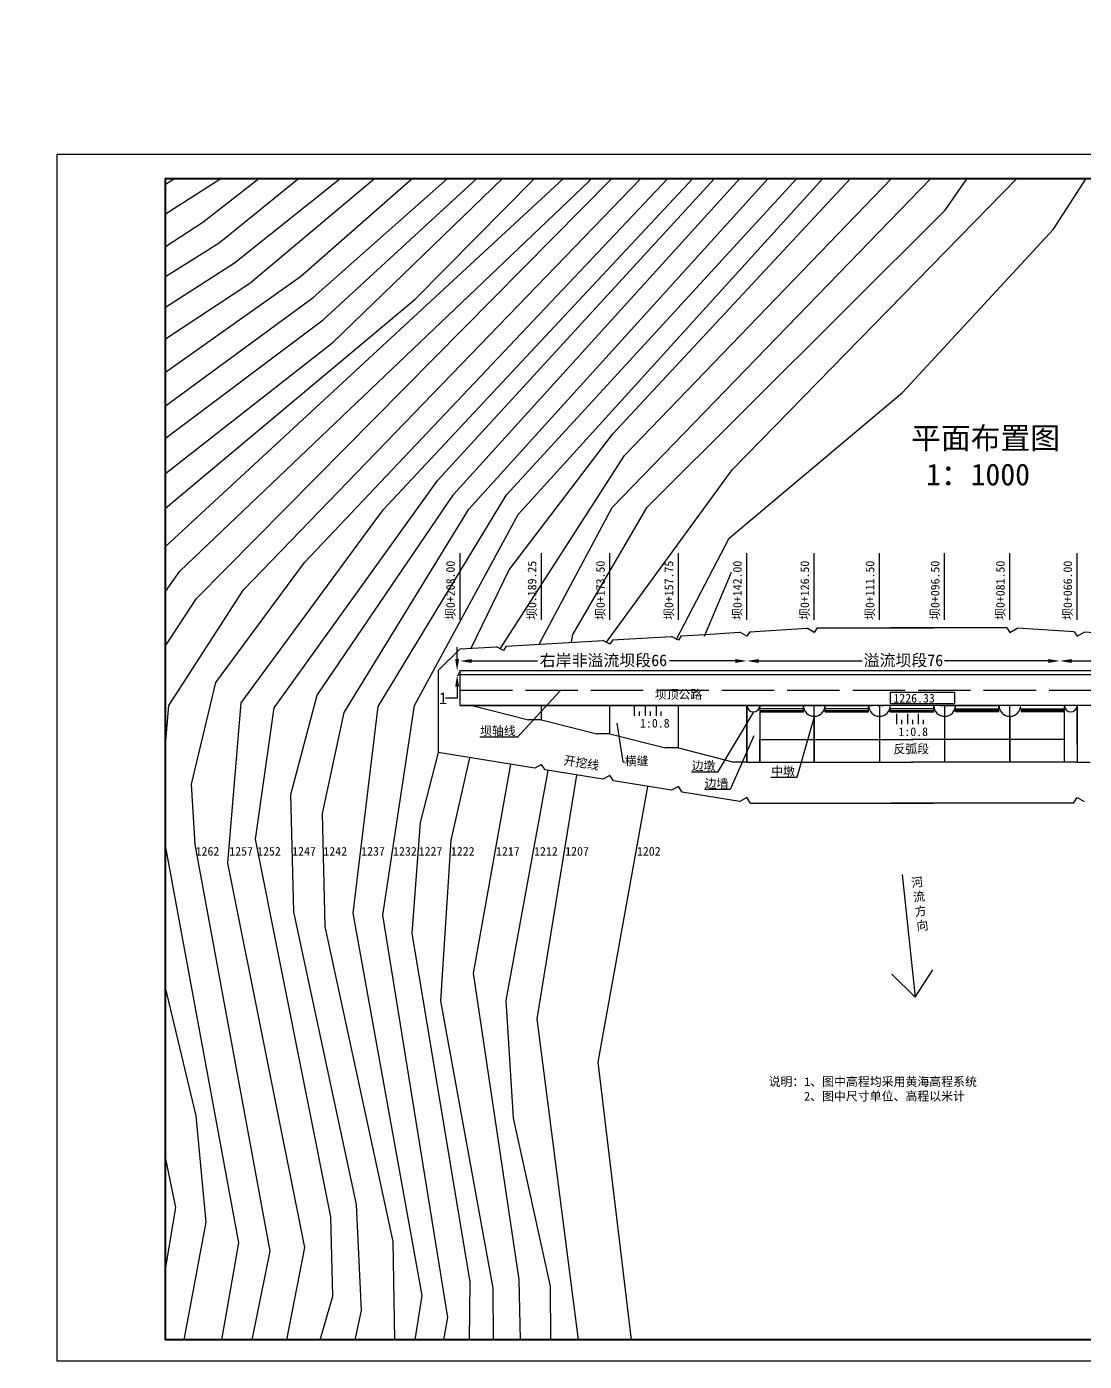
# Model space of a CAD drawing. Extents: x -8185 to 12243, y -479 to 10118.
# Drawn here: x 2309.2 to 2551.6, y -478.8 to -173 of the extents above; entities that cross this region are included whole.
import ezdxf
from ezdxf import colors
from ezdxf.entities.mleader import LeaderData, LeaderLine
from ezdxf.math import Vec2, Vec3

# ---------------------------------------------------------------- set-up
doc = ezdxf.new("R2010")
doc.units = 0
doc.header["$MEASUREMENT"] = 0
doc.linetypes.add('ACAD_ISO02W100', pattern=[15, 12, -3])
for name, color, linetype in [('Contour_Line_Intermediate', 7, 'Continuous'), ('Contour_Line_Major', 7, 'Continuous'), ('Contour_Line_Minor', 7, 'Continuous')]:
    doc.layers.add(name, color=color, linetype=linetype)
doc.styles.get("Standard").update_dxf_attribs({"font": 'simfang.ttf'})
doc.dimstyles.get("Standard").update_dxf_attribs({"dimtxt": 0.18, "dimasz": 0.18, "dimexe": 0.18, "dimexo": 0.0625, "dimgap": 0.09, "dimtad": 0, "dimtih": 1, "dimtoh": 1, "dimdec": 4, "dimzin": 0, "dimdsep": 46, "dimtxsty": 'Standard', "dimcen": 0.09, "dimadec": 0, "dimazin": 0, "dimtfac": 1, "dimtdec": 4, "dimtofl": 0, "dimtmove": 0, "dimatfit": 3, "dimfxl": 1, "dimtolj": 1, "dimtzin": 0, "dimarcsym": 0})

# ---------------------------------------------------------------- blocks, each defined once
blk = doc.blocks.new('*D17')
at = {"color": 0, "lineweight": -2, "transparency": 16777216}
for p, q in [((2408.5, 3021.72), (2408.5, 9307.34)), ((2474.25, 3023.92), (2474.25, 9307.34)), ((2411.18, -318.32), (2426.23, -318.32)), ((2471.57, -318.32), (2456.52, -318.32))]:
    blk.add_line(p, q, dxfattribs=at)
at = {"color": 0, "transparency": 16777216}
for points in [[(2411.18, -317.88), (2411.18, -318.77), (2408.5, -318.32)], [(2471.57, -317.88), (2471.57, -318.77), (2474.25, -318.32)]]:
    blk.add_solid(points, dxfattribs=at)
at = {"layer": 'Defpoints', "color": 0, "transparency": 16777216}
for p in [(2408.5, -320.52, 403238.71), (2474.25, -318.32), (2474.25, -318.32)]:
    blk.add_point(p, dxfattribs=at)
at = {"color": 0, "transparency": 16777216, "insert": (2441.37, -318.32), "char_height": 2.6738, "attachment_point": 5}
blk.add_mtext('\\A1;{\\fSimSun|b0|i0|c134|p2;右岸非溢流坝段}66', dxfattribs=at)
blk = doc.blocks.new('*D15')
at = {"color": 0, "lineweight": -2, "transparency": 16777216}
for p, q in [((2474.25, 3023.92), (2474.25, 9307.34)), ((2545.97, 3013.75), (2545.97, 9307.34)), ((2476.92, -318.32), (2500.7, -318.32)), ((2543.3, -318.32), (2519.52, -318.32))]:
    blk.add_line(p, q, dxfattribs=at)
at = {"color": 0, "transparency": 16777216}
for points in [[(2476.92, -317.88), (2476.92, -318.77), (2474.25, -318.32)], [(2543.3, -317.88), (2543.3, -318.77), (2545.97, -318.32)]]:
    blk.add_solid(points, dxfattribs=at)
at = {"layer": 'Defpoints', "color": 0, "transparency": 16777216}
for p in [(2474.25, -318.32), (2545.97, -318.32), (2545.97, -328.49, 403231.74)]:
    blk.add_point(p, dxfattribs=at)
at = {"color": 0, "transparency": 16777216, "insert": (2510.11, -318.32), "char_height": 2.6738, "attachment_point": 5}
blk.add_mtext('\\A1;{\\fSimSun|b0|i0|c134|p2;溢流坝段}76', dxfattribs=at)
blk = doc.blocks.new('*D16')
at = {"color": 0, "lineweight": -2, "transparency": 16777216}
for p, q in [((2545.97, 3013.75), (2545.97, 9307.34)), ((2615.69, 3013.75), (2615.69, 9307.34)), ((2548.65, -318.32), (2565.69, -318.32)), ((2613.02, -318.32), (2595.98, -318.32))]:
    blk.add_line(p, q, dxfattribs=at)
at = {"color": 0, "transparency": 16777216}
for points in [[(2548.65, -317.88), (2548.65, -318.77), (2545.97, -318.32)], [(2613.02, -317.88), (2613.02, -318.77), (2615.69, -318.32)]]:
    blk.add_solid(points, dxfattribs=at)
at = {"layer": 'Defpoints', "color": 0, "transparency": 16777216}
for p in [(2615.69, -318.32), (2545.97, -328.49, 403231.74), (2615.69, -328.49, 403231.74)]:
    blk.add_point(p, dxfattribs=at)
at = {"color": 0, "transparency": 16777216, "insert": (2580.83, -318.32), "char_height": 2.6738, "attachment_point": 5}
blk.add_mtext('\\A1;{\\fSimSun|b0|i0|c134|p2;左岸非溢流坝段}66', dxfattribs=at)
blk = doc.blocks.new('*D18')
at = {"color": 0, "lineweight": -2, "transparency": 16777216}
for p, q in [((2407.84, -317.85), (2407.84, -315.18)), ((-933.74, -320.52), (-7217.82, -320.52)), ((-933.74, -321.52), (-7217.82, -321.52)), ((2407.84, -326.87), (2405.17, -326.87)), ((2407.84, -324.19), (2407.84, -326.87))]:
    blk.add_line(p, q, dxfattribs=at)
at = {"color": 0, "transparency": 16777216}
for points in [[(2407.39, -317.85), (2408.29, -317.85), (2407.84, -320.52)], [(2407.39, -324.19), (2408.29, -324.19), (2407.84, -321.52)]]:
    blk.add_solid(points, dxfattribs=at)
at = {"layer": 'Defpoints', "color": 0, "transparency": 16777216}
for p in [(2408.5, -320.52, 403231.74), (2407.84, -321.52), (2408.5, -321.52, 403231.74)]:
    blk.add_point(p, dxfattribs=at)
at = {"color": 0, "transparency": 16777216, "insert": (2404.61, -326.87), "char_height": 2.674, "attachment_point": 5}
blk.add_mtext('\\A1;1', dxfattribs=at)

msp = doc.modelspace()

# ---------------------------------------------------------------- linework, layer by layer
for p, q in [((2408.50299, -308.90809, -629965.7707), (2408.50299, -293.64434, -629965.7707)), ((2427.17972, -308.90809, -629965.7707), (2427.17972, -293.64434, -629965.7707)), ((2442.8683, -308.90809, -629965.7707), (2442.8683, -293.64434, -629965.7707)), ((2458.55687, -308.90809, -629965.7707), (2458.55687, -293.64434, -629965.7707)), ((2474.24545, -308.90809, -1033197.50975), (2474.24545, -293.64434, -1033197.50975)), ((2489.685, -308.90809, -629965.7707), (2489.685, -293.64434, -629965.7707)), ((2504.6265, -308.90809, -1033200), (2504.6265, -293.64434, -1033200)), ((2519.568, -308.90809, -1033200), (2519.568, -293.64434, -1033200)), ((2534.5095, -308.90809, -629965.7707), (2534.5095, -293.64434, -629965.7707)), ((2549.94905, -308.90809, -1033197.50975), (2549.94905, -293.64434, -1033197.50975)), ((2464.69392, -312.22004, -1033197.8986), (2472.64737, -311.74949, -1033198.5881)), ((2474.24545, -312.63674, -1839663.4781), (2472.64737, -311.74949, -1839662.95147)), ((2474.90972, -311.61564, -1839663.05826), (2474.24545, -312.63674, -1839663.4781)), ((2474.90972, -311.61564, -1033198.78422), (2488.02879, -310.83947, -1033199.92154)), ((2489.685, -311.759, -1436431.73905), (2488.02879, -310.83947, -1436431.19327)), ((2490.34865, -310.73885, -1436431.3196), (2489.685, -311.759, -1436431.73905)), ((2490.34865, -310.73885, -1436431.3196), (2517.07775, -310.73885, -1436434.2293)), ((2533.84584, -310.73885, -1436431.3196), (2507.11675, -310.73885, -1436434.2293)), ((2533.84584, -310.73885, -1436431.3196), (2534.5095, -311.759, -1436431.73905)), ((2534.5095, -311.759, -1436431.73905), (2536.1657, -310.83947, -1436431.19327)), ((2549.28477, -311.61564, -1033198.78422), (2536.1657, -310.83947, -1033199.92154)), ((2549.28477, -311.61564, -1839663.05826), (2549.94905, -312.63674, -1839663.4781)), ((2549.94905, -312.63674, -1839663.4781), (2551.54712, -311.74949, -1839662.95147)), ((2559.50057, -312.22004, -1033197.8986), (2551.54712, -311.74949, -1033198.5881)), ((2419.11468, -314.91666, -1033193.94725), (2418.45102, -315.93681, -1033194.3667)), ((2419.11468, -314.91666, -1033193.94725), (2441.27499, -313.60558, -1033195.86837)), ((2442.8683, -314.49019, -1436431.73905), (2441.27499, -313.60558, -1436431.21399)), ((2443.53059, -313.47213, -1436431.32046), (2442.8683, -314.49019, -1436431.73905)), ((2443.53059, -313.47213, -1033196.06391), (2444.75821, -313.3995, -1033196.17033)), ((2444.689, -313.4036, -1033196.16433), (2456.9557, -312.67786, -1033197.22776)), ((2458.55687, -313.56683, -1436431.73905), (2456.9557, -312.67786, -1436431.2114)), ((2459.22243, -312.54375, -1436431.3184), (2458.55687, -313.56683, -1436431.73905)), ((2459.22243, -312.54375, -1033197.42426), (2464.69392, -312.22004, -1033197.8986)), ((2403.52247, -320.52498, -1033193.0273), (2408.50297, -315.54448, -1033193.0273)), ((2408.50297, -315.54448, -1033193.0273), (2416.85443, -315.05038, -1033193.7513)), ((2418.45102, -315.93681, -1033194.3667), (2416.85443, -315.05038, -1033193.84056)), ((2403.52247, -320.52498, -1033193.0273), (2403.53614, -339.31308, -1033199.46971)), ((2408.50299, -320.52498, -1033200), (2408.50297, -320.52498, -1033193.0273)), ((2408.50299, -321.52108, -1033200), (2408.50299, -320.52498, -1033200)), ((2408.50299, -320.52498, -1033200), (2478.22985, -320.52498, -1033202.49025)), ((2474.24545, -318.32369, -1436431.73905), (2474.24545, -318.32369, -1436431.73905)), ((2478.22985, -320.52498, -1033202.49025), (2545.96494, -320.52498, -1033197.50975)), ((2512.09739, -320.52498, -1033200), (2615.69179, -320.52498, -1033200)), ((2615.69179, -321.52108, -1033200), (2408.50299, -321.52108, -1033200)), ((2408.50299, -328.49378, -1033200), (2408.50299, -321.52108, -1033200)), ((2507.14341, -328.17231, -1436431.73905), (2507.14341, -325.44283, -1436431.73905)), ((2507.14341, -325.44283, -1436431.73905), (2521.83275, -325.48833, -1436431.73905)), ((2521.83275, -325.48833, -1436431.73905), (2521.83275, -328.17231, -1436431.73905)), ((2615.69179, -328.49378, -1033200), (2408.50299, -328.49378, -1033200)), ((2408.50299, -328.49378, -1033200), (2427.42889, -328.49378, -1033200)), ((2408.50299, -328.49378, -1033200), (2411.49129, -328.49378, -1033200)), ((2411.31647, -328.49378, -1436431.73905), (2424.19142, -331.77563, -1436431.73905)), ((2427.17972, -331.77563, -1436431.73905), (2427.17972, -328.49378, -1033200)), ((2427.42889, -328.49378, -1033200), (2446.35479, -328.49378, -1033200)), ((2442.8683, -335.01296, -1436431.73905), (2442.8683, -328.49378, -1033200)), ((2446.35479, -328.49378, -1033200), (2465.28069, -328.49378, -1033200)), ((2448.43541, -328.49378, -1033200), (2448.43541, -330.87751, -1033200)), ((2449.64665, -330.87751, -1033200), (2449.64665, -329.88643, -1033200)), ((2450.93111, -328.49378, -1033200), (2450.93111, -330.87751, -1033200)), ((2452.14235, -330.87751, -1033200), (2452.14235, -329.88643, -1033200)), ((2453.42664, -328.49378, -1033200), (2453.42664, -330.87751, -1033200)), ((2454.63788, -330.87751, -1033200), (2454.63788, -329.88643, -1033200)), ((2458.55687, -338.25028, -1436431.73905), (2458.55687, -328.49378, -1033200)), ((2465.28069, -328.49378, -1033200), (2484.20659, -328.49378, -1033200)), ((2474.24545, -337.45868, -1436434.2293), (2474.24545, -328.49378, -1436431.73905)), ((2474.24545, -328.49378, -1436431.73905), (2474.24545, -341.48761, -1436431.73905)), ((2474.24545, -328.49378, -1436431.73905), (2474.24545, -341.42715, -1436431.73905)), ((2474.24545, -328.49378, -1436431.73905), (2474.24545, -341.42715, -1436431.73905)), ((2477.23375, -328.49378, -1436431.73905), (2477.23375, -329.98793, -1436431.73905)), ((2487.19475, -329.29066, -1436434.2293), (2477.23375, -329.29066, -1436434.2293)), ((2477.23375, -329.6891, -1436431.73905), (2487.19475, -329.6891, -1436434.2293)), ((2477.23375, -329.98793, -1436431.73905), (2487.19475, -329.98793, -1436434.2293)), ((2477.23375, -329.98793, -1436431.73905), (2477.23375, -341.48761, -1436431.73905)), ((2484.20659, -328.49378, -1033200), (2503.13249, -328.49378, -1033200)), ((2487.19475, -329.98793, -1436434.2293), (2487.19475, -328.49378, -1436431.73905)), ((2489.685, -341.48761, -1436431.73905), (2489.685, -328.49378, -1033200)), ((2491.17915, -328.49378, -1033200), (2492.6733, -328.49378, -1033200)), ((2492.17525, -329.98793, -1436434.2293), (2492.17525, -328.49378, -1436431.73905)), ((2502.13625, -329.29066, -1436436.71955), (2492.17525, -329.29066, -1436436.71955)), ((2492.17525, -329.6891, -1436434.2293), (2502.13625, -329.6891, -1436436.71955)), ((2492.17525, -329.98793, -1436434.2293), (2502.13625, -329.98793, -1436436.71955)), ((2502.13625, -329.98793, -1436436.71955), (2502.13625, -328.49378, -1436434.2293)), ((2504.12845, -328.49378, -1033202.49025), (2505.6226, -328.49378, -1033202.49025)), ((2504.6265, -328.49378, -1436434.2293), (2504.6265, -341.48761, -1436431.73905)), ((2507.11675, -329.98793, -1033202.49025), (2507.11675, -328.49378, -1033200)), ((2517.07775, -329.29066, -1033204.9805), (2507.11675, -329.29066, -1033204.9805)), ((2507.11675, -329.6891, -1033202.49025), (2517.07775, -329.6891, -1033204.9805)), ((2507.11675, -329.98793, -1033202.49025), (2517.07775, -329.98793, -1033204.9805)), ((2521.83275, -328.17231, -1436431.73905), (2507.14341, -328.17231, -1436431.73905)), ((2517.07775, -329.98793, -1033204.9805), (2517.07775, -328.49378, -1033202.49025)), ((2518.5719, -328.49378, -1033200), (2531.5212, -328.49378, -1033200)), ((2519.568, -328.49378, -1436434.2293), (2519.568, -341.48761, -1436431.73905)), ((2522.05825, -329.98793, -1436436.71955), (2522.05825, -328.49378, -1436434.2293)), ((2522.05825, -329.29066, -1436436.71955), (2532.01925, -329.29066, -1436436.71955)), ((2532.01925, -329.6891, -1436434.2293), (2522.05825, -329.6891, -1436436.71955)), ((2532.01925, -329.98793, -1436434.2293), (2522.05825, -329.98793, -1436436.71955)), ((2532.01925, -329.98793, -1436434.2293), (2532.01925, -328.49378, -1436431.73905)), ((2534.5095, -341.48761, -1436431.73905), (2534.5095, -328.49378, -1033200)), ((2536.99975, -329.29066, -1436434.2293), (2546.96075, -329.29066, -1436434.2293)), ((2546.96075, -329.6891, -1436431.73905), (2536.99975, -329.6891, -1436434.2293)), ((2546.96075, -329.98793, -1436431.73905), (2536.99975, -329.98793, -1436434.2293)), ((2546.96075, -328.49378, -1436431.73905), (2546.96075, -329.98793, -1436431.73905)), ((2546.96075, -329.98793, -1436431.73905), (2546.96075, -341.48761, -1436431.73905)), ((2549.94905, -337.45868, -1436434.2293), (2549.94905, -328.49378, -1436431.73905)), ((2549.94905, -328.49378, -1436431.73905), (2549.94905, -341.48761, -1436431.73905)), ((2549.94905, -328.49378, -1436431.73905), (2549.94905, -341.42715, -1436431.73905)), ((2549.94905, -328.49378, -1436431.73905), (2549.94905, -341.42715, -1436431.73905)), ((2427.17972, -331.77563, -1436431.73905), (2424.19142, -331.77563, -1436431.73905)), ((2427.17972, -331.77563, -1436431.73905), (2439.88, -335.01296, -1436431.73905)), ((2489.685, -330.98403, -1436431.73905), (2489.685, -341.48761, -1436431.73905)), ((2508.54318, -330.44373, -1436431.73905), (2508.54318, -332.82746, -1436431.73905)), ((2509.75441, -332.82746, -1436431.73905), (2509.75441, -331.83638, -1436431.73905)), ((2511.03887, -330.44373, -1436431.73905), (2511.03887, -332.82746, -1436431.73905)), ((2512.25011, -332.82746, -1436431.73905), (2512.25011, -331.83638, -1436431.73905)), ((2513.5344, -330.44373, -1436431.73905), (2513.5344, -332.82746, -1436431.73905)), ((2514.74564, -332.82746, -1436431.73905), (2514.74564, -331.83638, -1436431.73905)), ((2534.5095, -330.98403, -1436431.73905), (2534.5095, -341.48761, -1436431.73905)), ((2442.8683, -335.01296, -1436431.73905), (2439.88, -335.01296, -1436431.73905)), ((2442.8683, -335.01296, -1436431.73905), (2455.56857, -338.25028, -1436431.73905)), ((2474.24545, -341.48761, -1436431.73905), (2474.24545, -336.23816, -1436431.73905)), ((2477.23375, -341.48761, -1436431.73905), (2477.23375, -336.34176, -1436431.73905)), ((2477.23375, -336.34176, -1436431.73905), (2512.25011, -336.34176, -1436431.73905)), ((2546.96075, -336.34176, -1436431.73905), (2511.94438, -336.34176, -1436431.73905)), ((2425.62678, -342.889, -1033199.46971), (2403.53614, -339.31308, -1033199.46971)), ((2458.55687, -338.25028, -1436431.73905), (2455.56857, -338.25028, -1436431.73905)), ((2458.55687, -338.25028, -1436431.73905), (2471.25715, -341.48761, -1436431.73905)), ((2427.17972, -342.0268, -1436431.73905), (2425.62678, -342.889, -1436431.2273)), ((2427.98448, -343.26384, -1436431.23043), (2427.17972, -342.0268, -1436431.73905)), ((2474.24545, -341.48761, -1436431.73905), (2471.25715, -341.48761, -1436431.73905)), ((2474.24545, -341.48761, -1436431.73905), (2512.25011, -341.48761, -1436431.73905)), ((2549.94905, -341.48761, -1436431.73905), (2511.94438, -341.48761, -1436431.73905)), ((2549.94905, -341.48761, -1436431.73905), (2552.93735, -341.48761, -1436431.73905)), ((2441.27146, -345.42148, -1033199.46971), (2427.98943, -343.27145, -1033199.46971)), ((2442.8683, -344.53492, -1436431.73905), (2441.27146, -345.42148, -1436431.21283)), ((2443.70089, -345.81474, -1436431.21283), (2442.8683, -344.53492, -1436431.73905)), ((2456.94195, -347.95814, -1033199.46971), (2443.70089, -345.81474, -1033199.46971)), ((2458.55687, -347.06154, -1436431.73905), (2456.94195, -347.95814, -1436431.20687)), ((2459.39889, -348.35586, -1436431.20687), (2458.55687, -347.06154, -1436431.73905)), ((2463.68998, -349.05048, -1033199.46971), (2459.39889, -348.35586, -1033199.46971)), ((2472.62211, -350.49637, -1033199.46971), (2462.67859, -348.88676, -1033199.46971)), ((2474.24545, -349.59509, -1839663.4781), (2472.62211, -350.49637, -1839662.94315)), ((2475.09186, -350.89616, -1839662.94315), (2474.24545, -349.59509, -1839663.4781)), ((2475.09186, -350.89616, -1839662.94315), (2517.07775, -350.89616, -1436434.2293)), ((2549.10263, -350.89616, -1839662.94315), (2507.11675, -350.89616, -1436434.2293)), ((2549.10263, -350.89616, -1839662.94315), (2549.94905, -349.59509, -1839663.4781)), ((2549.94905, -349.59509, -1839663.4781), (2551.57239, -350.49637, -1839662.94315)), ((2509.79518, -367.21478, -1033200), (2512.80968, -395.38196, -1033200)), ((2512.80968, -395.38196, -1033200), (2507.49338, -390.06012, -1033200)), ((2512.80968, -395.38196, -1033200), (2516.87937, -389.05562, -1033200)), ((2707.13109, -478.79575, 9268010.64), (2316.11109, -478.79575, 9268010.64))]:
    msp.add_line(p, q)
at = {"color": 18, "true_color": 0x000000}
msp.add_line((2470.68041, -298.08246, -1033197.97751), (2464.48091, -312.72309, -1033198.16325), dxfattribs=at)
at = {"linetype": 'ACAD_ISO02W100'}
msp.add_line((2408.50299, -325.00743, -1033200), (2615.69179, -325.00743, -1033200), dxfattribs=at)
at = {"elevation": 9268010.64}
msp.add_lwpolyline([(2707.13109, -478.79575), (2707.13109, -202.28875), (2316.11109, -202.28875), (2316.11109, -478.79575)], dxfattribs=at)
at = {"lineweight": 40, "elevation": 9221194.65613}
msp.add_lwpolyline([(2702.62599, -207.72825), (2702.62599, -473.85646), (2340.98835, -473.85646), (2340.98835, -207.72825)], close=True, dxfattribs=at)
for centre, radius, end in [((2475.7396, -328.49378, -1436431.73905), 1.49415, 0), ((2489.685, -328.49378, -1436431.73905), 2.49025, 360), ((2504.6265, -328.49378, -1436434.2293), 2.49025, 360), ((2519.568, -328.49378, -1436434.2293), 2.49025, 360), ((2534.5095, -328.49378, -1436431.73905), 2.49025, 360), ((2548.4549, -328.49378, -1436431.73905), 1.49415, 0)]:
    msp.add_arc(centre, radius, 180, end)
at = {"layer": 'Contour_Line_Intermediate', "color": 7}
for points in [[(2340.98835, -230.25407, 6978852.72), (2353.29335, -222.47312, 6978852.72), (2371.51717, -207.72825, 6978852.72)], [(2340.98835, -314.86166, 3163589.52), (2348.0847, -303.98462, 3163589.52), (2443.27021, -207.72825, 3163589.52)], [(2417.72463, -315.53351, -651673.68), (2446.23257, -271.23226, -651673.68), (2507.42148, -207.72825, -651673.68)], [(2416.19006, -473.85646, -651673.68), (2416.1344, -462.00952, -651673.68), (2404.0953, -396.21461, -651673.68), (2406.50252, -359.40716, -651673.68), (2410.75808, -340.48213, -651673.68)], [(2345.29241, -473.85646, 3163589.52), (2350.30689, -446.93945, 3163589.52), (2348.01684, -422.55065, 3163589.52), (2340.98835, -393.16562, 3163589.52)]]:
    msp.add_polyline3d(points, dxfattribs=at)
at = {"layer": 'Contour_Line_Major', "color": 7}
for points in [[(2340.98835, -267.28408, 5071221.12), (2377.13548, -240.14603, 5071221.12), (2412.35688, -207.72825, 5071221.12)], [(2384.46549, -473.85646, 1255957.92), (2385.95347, -467.17433, 1255957.92), (2384.77663, -442.87835, 1255957.92), (2370.44937, -375.77979, 1255957.92), (2369.70246, -348.91747, 1255957.92), (2375.74394, -326.17125, 1255957.92), (2407.0975, -280.08531, 1255957.92), (2472.66038, -207.72825, 1255957.92)]]:
    msp.add_polyline3d(points, dxfattribs=at)
at = {"layer": 'Contour_Line_Minor', "color": 7}
for points in [[(2340.98835, -209.06846, 8123431.68), (2342.84623, -207.94159, 8123431.68), (2343.12006, -207.72825, 8123431.68)], [(2340.98835, -215.89434, 7741905.36), (2353.66545, -207.72825, 7741905.36)], [(2340.98835, -223.32382, 7360379.04), (2349.5676, -217.77931, 7360379.04), (2362.38916, -207.72825, 7360379.04)], [(2340.98835, -237.28184, 6597326.4), (2356.83348, -227.10425, 6597326.4), (2381.06231, -207.72825, 6597326.4)], [(2340.98835, -244.53938, 6215800.08), (2360.31329, -231.715, 6215800.08), (2388.90167, -207.72825, 6215800.08)], [(2340.98835, -252.10955, 5834273.76), (2371.93566, -230.24098, 5834273.76), (2397.53591, -207.72825, 5834273.76)], [(2340.98835, -259.86724, 5452747.44), (2374.81421, -235.03211, 5452747.44), (2405.62815, -207.72825, 5452747.44)], [(2340.98835, -275.3433, 4689694.8), (2379.45676, -245.25995, 4689694.8), (2418.24445, -207.72825, 4689694.8)], [(2340.98835, -283.32182, 4308168.48), (2398.26011, -235.3947, 4308168.48), (2425.57766, -207.72825, 4308168.48)], [(2340.98835, -302.40612, 3545115.84), (2344.33277, -297.72235, 3545115.84), (2438.06423, -208.3614, 3545115.84), (2438.59129, -207.72825, 3545115.84)], [(2340.98835, -337.50905, 2782063.2), (2341.76872, -328.55751, 2782063.2), (2358.8696, -302.00099, 2782063.2), (2449.92444, -207.72825, 2782063.2)], [(2340.98835, -292.0737, 3926642.16), (2432.25099, -207.72825, 3926642.16)], [(2360.85518, -473.85646, 2400536.88), (2364.97876, -453.52901, 2400536.88), (2347.80634, -360.36753, 2400536.88), (2346.95011, -346.56109, 2400536.88), (2352.51262, -323.23082, 2400536.88), (2372.8719, -295.76721, 2400536.88), (2456.14002, -207.72825, 2400536.88)], [(2368.79988, -473.85646, 2019010.56), (2372.93595, -452.68807, 2019010.56), (2355.31009, -364.63147, 2019010.56), (2358.37315, -327.88705, 2019010.56), (2390.89539, -283.71294, 2019010.56), (2461.87435, -207.72825, 2019010.56)], [(2376.46868, -473.85646, 1637484.24), (2379.38138, -463.88481, 1637484.24), (2378.88564, -445.66809, 1637484.24), (2361.64359, -359.18563, 1637484.24), (2365.94321, -329.03689, 1637484.24), (2403.45685, -276.85555, 1637484.24), (2466.81585, -207.72825, 1637484.24)], [(2393.56718, -473.85646, 874431.6), (2393.18918, -451.32999, 874431.6), (2377.59639, -379.134, 874431.6), (2377.01138, -353.24278, 874431.6), (2381.99193, -330.10266, 874431.6), (2410.51439, -283.53256, 874431.6), (2479.14915, -207.72825, 874431.6)], [(2398.26197, -473.85646, 492905.28), (2399.86883, -463.73159, 492905.28), (2384.00714, -376.13362, 492905.28), (2389.73805, -328.75418, 492905.28), (2419.12424, -280.26996, 492905.28), (2485.67356, -207.72825, 492905.28)], [(2404.81406, -473.85646, 111378.96), (2405.67749, -468.76329, 111378.96), (2390.78551, -376.56267, 111378.96), (2398.08254, -328.53138, 111378.96), (2421.8452, -284.75641, 111378.96), (2491.66947, -207.72825, 111378.96)], [(2411.09196, -315.39131, -270147.36), (2419.75064, -297.40239, -270147.36), (2443.53943, -266.28239, -270147.36), (2497.95346, -207.72825, -270147.36)], [(2426.61317, -314.47302, -1033200), (2443.39053, -283.1621, -1033200), (2516.40481, -207.72825, -1033200)], [(2434.02222, -314.03468, -1414726.32), (2434.35182, -312.2259, -1414726.32), (2451.4225, -283.105, -1414726.32), (2519.72125, -215.05115, -1414726.32), (2524.75728, -207.72825, -1414726.32)], [(2442.04395, -314.03251, -1796252.64), (2470.88487, -274.54415, -1796252.64), (2536.1364, -207.72825, -1796252.64)], [(2458.09695, -313.31148, -2177778.96), (2470.17906, -290.21034, -2177778.96), (2509.90332, -256.81073, -2177778.96), (2544.53562, -219.3657, -2177778.96), (2551.98227, -207.72825, -2177778.96)], [(2408.03519, -321.74194, -270147.36), (2408.62095, -320.52498, -270147.36)], [(2410.64365, -473.85646, -270147.36), (2410.84168, -460.64272, -270147.36), (2397.55147, -380.71774, -270147.36), (2399.44224, -355.36819, -270147.36), (2403.54466, -339.31445, -270147.36)], [(2422.36026, -473.85646, -1033200), (2422.07998, -460.02637, -1033200), (2411.61774, -389.87133, -1033200), (2420.11338, -341.99652, -1033200)], [(2429.33897, -473.85646, -1414726.32), (2429.26378, -461.61465, -1414726.32), (2420.75155, -423.0624, -1414726.32), (2419.06141, -396.13584, -1414726.32), (2428.67437, -343.38233, -1414726.32)], [(2435.69557, -473.85646, -1796252.64), (2426.20356, -400.29043, -1796252.64), (2435.28021, -344.45165, -1796252.64)], [(2447.81976, -473.85646, -2177778.96), (2440.18357, -410.2426, -2177778.96), (2451.531, -347.08224, -2177778.96)], [(2353.89654, -473.85646, 2782063.2), (2357.81331, -451.66434, 2782063.2), (2340.98835, -360.58223, 2782063.2)], [(2340.98835, -457.67361, 3545115.84), (2343.35399, -443.53619, 3545115.84), (2340.98835, -432.03763, 3545115.84)]]:
    msp.add_polyline3d(points, dxfattribs=at)
at = {"layer": 'Contour_Line_Minor', "color": 18, "true_color": 0x000000}
msp.add_polyline3d([(2408.50299, -325.18633, 1516813.50975), (2408.60878, -325.00743, 1516813.50975)], dxfattribs=at)

# ---------------------------------------------------------------- texts
at = {"attachment_point": 1}
for s, width, insert, char_height in [('{\\fSimSun|b0|i0|c134|p2;平面布置图\\P 1：1000}', 82.0737101, (2511.90398, -264.75119, -1033200), 5), ('{\\fSimSun|b0|i0|c134|p2;坝顶公路}', 16.1628306, (2453.14642, -325.00743, -1033200), 1.9922), ('1226.33', 6.7529586, (2507.81946, -325.86637, -1436431.73905), 1.9922), ('1:0.8', 6.1748429, (2449.76188, -331.58512, -1033200), 1.9922), ('1:0.8', 6.1748429, (2508.98731, -333.53507, -1436431.73905), 1.9922), ('{\\fSimSun|b0|i0|c134|p2;反弧段}', 11.8324421, (2507.84558, -337.49556, -1033200), 1.9922), ('1262', 7.6505115, (2347.91051, -360.93263, -2177778.96), 2), ('1257', 7.6505115, (2355.61843, -360.93263, -2177778.96), 2), ('1252', 7.6505115, (2361.99189, -360.93263, -2177778.96), 2), ('1247', 7.6505115, (2370.03654, -360.93263, -2177778.96), 2), ('1242', 7.6505115, (2377.18514, -360.93263, -2177778.96), 2), ('1237', 7.6505115, (2385.84582, -360.93263, -2177778.96), 2), ('1232', 7.6505115, (2393.16006, -360.93263, -2177778.96), 2), ('1227', 7.6505115, (2399.0272, -360.93263, -2177778.96), 2), ('1222', 7.6505115, (2406.40275, -360.93263, -2177778.96), 2), ('1217', 7.6505115, (2416.75307, -360.93263, -2177778.96), 2), ('1212', 7.6505115, (2425.47628, -360.93263, -2177778.96), 2), ('1207', 7.6505115, (2432.60121, -360.93263, -2177778.96), 2), ('1202', 7.6505115, (2449.04263, -360.93263, -2177778.96), 2), ('{\\fSimSun|b0|i0|c134|p2;说明：1、图中高程均采用黄海高程系统\\P      2、图中尺寸单位、高程以米计}', 67.2377818, (2479.22448, -413.71831, -1033200), 2)]:
    msp.add_mtext_dynamic_manual_height_columns(s, width=width, gutter_width=1, heights=[0], dxfattribs=dict(at, insert=insert, char_height=char_height))
for s, width, heights, insert, char_height, attachment_point, rotation in [('{\\fSimSun|b0|i0|c134|p2;坝}0+208.00', 31.243186, [14.75216], (2406.42836, -308.90809, -1033200), 1.9922, 4, 90), ('{\\fSimSun|b0|i0|c134|p2;坝}0.189.25', 31.243186, [14.75216], (2425.10509, -308.90809, -1033200), 1.9922, 4, 90), ('{\\fSimSun|b0|i0|c134|p2;坝}0+173.50', 31.243186, [14.75216], (2440.79366, -308.90809, -1033200), 1.9922, 4, 90), ('{\\fSimSun|b0|i0|c134|p2;坝}0+157.75', 31.243186, [14.75216], (2456.48224, -308.90809, -1033200), 1.9922, 4, 90), ('{\\fSimSun|b0|i0|c134|p2;坝}0+142.00', 31.243186, [14.75216], (2472.17081, -308.90809, -1436431.73905), 1.9922, 4, 90), ('{\\fSimSun|b0|i0|c134|p2;坝}0+126.50', 31.243186, [14.75216], (2487.61036, -308.90809, -1033200), 1.9922, 4, 90), ('{\\fSimSun|b0|i0|c134|p2;坝}0+111.50', 31.243186, [14.75216], (2502.55186, -308.90809, -1436434.2293), 1.9922, 4, 90), ('{\\fSimSun|b0|i0|c134|p2;坝}0+096.50', 31.243186, [14.75216], (2517.49336, -308.90809, -1436434.2293), 1.9922, 4, 90), ('{\\fSimSun|b0|i0|c134|p2;坝}0+081.50', 31.243186, [14.75216], (2532.43486, -308.90809, -1033200), 1.9922, 4, 90), ('{\\fSimSun|b0|i0|c134|p2;坝}0+066.00', 31.243186, [14.75216], (2547.87441, -308.90809, -1436431.73905), 1.9922, 4, 90), ('{\\fSimSun|b0|i0|c134|p2;开挖线}', 15.923999, [0], (2432.46257, -340.02424, -1436431.73905), 1.9922, 1, 350.8050058), ('{\\fSimSun|b0|i0|c134|p2;河流方向}', 2, [16.68002], (2511.80559, -368.19446, -1033200), 2, 1, 6.8176906)]:
    msp.add_mtext_dynamic_manual_height_columns(s, width=width, gutter_width=1, heights=heights, dxfattribs=dict(insert=insert, char_height=char_height, attachment_point=attachment_point, rotation=rotation))

# ---------------------------------------------------------------- dimensions: what is measured, and where the dimension line sits
for base, p1, p2, text, picture, middle in [((2474.24545, -318.32369, -1436431.73905), (2408.50297, -320.52498, -1033193.0273), (2474.24545, -318.32369, -1436431.73905), '{\\fSimSun|b0|i0|c134|p2;右岸非溢流坝段}66', '*D17', (2441.37421, -318.32369, -1436431.73905)), ((2545.97447, -318.32369, -1436431.73905), (2474.24545, -318.32369, -1436431.73905), (2545.97447, -328.49378, -1033200), '{\\fSimSun|b0|i0|c134|p2;溢流坝段}76', '*D15', (2510.10996, -318.32369, -1436431.73905)), ((2615.69179, -318.32369, -1436431.73905), (2545.97447, -328.49378, -1033200), (2615.69179, -328.49378, -1033200), '{\\fSimSun|b0|i0|c134|p2;左岸非溢流坝段}66', '*D16', (2580.83313, -318.32369, -1436431.73905))]:
    dim = msp.add_linear_dim(base=base, p1=p1, p2=p2, text=text, dimstyle='Standard', override={"dimscale": 53475.905951, "dimtxt": 5e-05, "dimasz": 5e-05, "dimgap": 0})
    dim.commit()
    dim.dimension.update_dxf_attribs({"geometry": picture, "text_midpoint": middle})
dim = msp.add_linear_dim(base=(2407.8402, -321.52108, -1436431.73905), p1=(2408.50299, -320.52498, -1033200.00031), p2=(2408.50299, -321.52108, -1033200), angle=90, text='1', dimstyle='Standard', override={"dimscale": 53475.905951, "dimtxt": 5e-05, "dimasz": 5e-05, "dimgap": 0})
dim.commit()
dim.dimension.update_dxf_attribs({"geometry": '*D18', "text_midpoint": (2404.60872, -326.86867, -1436431.73905)})

# ---------------------------------------------------------------- leaders
ml = msp.add_multileader_mtext('Standard')
ml.set_content('{\\fSimSun|b0|i0|c134|p2;坝轴线}', color=256)
ml.set_leader_properties()
ml.build(insert=Vec2(0, 0))
ml.multileader.update_dxf_attribs({"text_right_attachment_type": 6, "dogleg_length": 0.36, "arrow_head_size": 0.1793})
ctx = ml.context
ctx.base_point, ctx.char_height, ctx.arrow_head_size, ctx.landing_gap_size, ctx.plane_origin = Vec3(2412.91677, -334.49967, -1033200), 1.9922, 0.1793, 0.08965, Vec3(2431.57704, -325.00743, -1033200)
ctx.right_attachment, ctx.text_align_type = 6, 2
notes = []
notes.append((ctx, [(0, (1, 1, 0), (2421.70171, -335.74396, -1033200), (-1, 0), 0.3586, [(0, [(2431.57704, -325.00743, -1033200)], 0, [])])]))
ctx.mtext.insert, ctx.mtext.alignment, ctx.mtext.flow_direction = Vec3(2421.25346, -333.35332, -1033200), 3, 5
ml = msp.add_multileader_mtext('Standard')
ml.set_content('{\\fSimSun|b0|i0|c134|p2;边墩}', color=256)
ml.set_leader_properties()
ml.build(insert=Vec2(0, 0))
ml.multileader.update_dxf_attribs({"text_right_attachment_type": 6, "dogleg_length": 0.36, "arrow_head_size": 0.1793})
ctx = ml.context
ctx.base_point, ctx.char_height, ctx.arrow_head_size, ctx.landing_gap_size, ctx.plane_origin = Vec3(2461.45507, -342.50282, -1436431.73905), 1.9922, 0.1793, 0.08965, Vec3(2475.7396, -329.98793, -1436431.73905)
ctx.right_attachment, ctx.text_align_type = 6, 2
notes.append((ctx, [(0, (1, 1, 0), (2467.47986, -343.76381, -1436431.73905), (-1, 0), 0.3586, [(0, [(2475.7396, -329.98793, -1436431.73905)], 0, [])])]))
ctx.mtext.insert, ctx.mtext.alignment, ctx.mtext.flow_direction = Vec3(2467.03162, -341.37317, -1436431.73905), 3, 5
ml = msp.add_multileader_mtext('Standard')
ml.set_content('{\\fSimSun|b0|i0|c134|p2;横缝}', color=256)
ml.set_leader_properties()
ml.build(insert=Vec2(0, 0))
ml.multileader.update_dxf_attribs({"text_right_attachment_type": 6, "dogleg_length": 0.36, "arrow_head_size": 0.1793})
ctx = ml.context
ctx.base_point, ctx.char_height, ctx.arrow_head_size, ctx.landing_gap_size, ctx.plane_origin = Vec3(2446.16883, -341.39393, -1436431.73905), 1.9922, 0.1793, 0.08965, Vec3(2442.37039, -332.38057, -1436431.73905)
ctx.right_attachment = 6
notes.append((ctx, [(0, (1, 1, 0), (2445.81024, -341.39393, -1436431.73905), (1, 0), 0.3586, [(0, [(2444.44675, -332.38057, -1436431.73905)], 0, [])])]))
ctx.mtext.insert, ctx.mtext.flow_direction = Vec3(2446.25848, -340.25315, -1436431.73905), 5
ml = msp.add_multileader_mtext('Standard')
ml.set_content('{\\fSimSun|b0|i0|c134|p2;中墩}', color=256)
ml.set_leader_properties()
ml.build(insert=Vec2(0, 0))
ml.multileader.update_dxf_attribs({"text_right_attachment_type": 6, "dogleg_length": 0.36, "arrow_head_size": 0.1793})
ctx = ml.context
ctx.base_point, ctx.char_height, ctx.arrow_head_size, ctx.landing_gap_size, ctx.plane_origin = Vec3(2479.95431, -343.74755, -1033199.93902), 1.9922, 0.1793, 0.08965, Vec3(2492.67106, -329.98793, -1033199.93902)
ctx.right_attachment, ctx.text_align_type = 6, 2
notes.append((ctx, [(0, (1, 1, 0), (2485.70086, -345.00297, -1033199.93902), (-1, 0), 0.3586, [(0, [(2489.685, -330.98403, -1033199.93902)], 0, [])])]))
ctx.mtext.insert, ctx.mtext.alignment, ctx.mtext.flow_direction = Vec3(2485.25261, -342.61233, -1033199.93902), 3, 5
ml = msp.add_multileader_mtext('Standard')
ml.set_content('{\\fSimSun|b0|i0|c134|p2;边墙}', color=256)
ml.set_leader_properties()
ml.build(insert=Vec2(0, 0))
ml.multileader.update_dxf_attribs({"text_right_attachment_type": 6, "dogleg_length": 0.36, "arrow_head_size": 0.1793})
ctx = ml.context
ctx.base_point, ctx.char_height, ctx.arrow_head_size, ctx.landing_gap_size, ctx.plane_origin = Vec3(2464.43489, -346.50657, -1839663.4781), 1.9922, 0.1793, 0.08965, Vec3(2475.92944, -335.34226, -1839663.4781)
ctx.right_attachment, ctx.text_align_type = 6, 2
notes.append((ctx, [(0, (1, 1, 0), (2470.44856, -347.79538, -1839663.4781), (-1, 0), 0.3586, [(0, [(2475.92944, -335.34226, -1839663.4781)], 0, [])])]))
ctx.mtext.insert, ctx.mtext.alignment, ctx.mtext.flow_direction = Vec3(2470.00031, -345.40474, -1839663.4781), 3, 5
for ctx, leaders in notes:
    for number, flags, end, landing, length, lines in leaders:
        leader = LeaderData()
        leader.index, (leader.has_last_leader_line, leader.has_dogleg_vector, leader.attachment_direction) = number, flags
        leader.last_leader_point, leader.dogleg_vector, leader.dogleg_length = Vec3(end), Vec3(landing), length
        for number, points, colour, breaks in lines:
            line = LeaderLine()
            line.index, line.vertices, line.color, line.breaks = number, Vec3.list(points), colors.encode_raw_color(colour), breaks
            leader.lines.append(line)
        ctx.leaders.append(leader)

doc.saveas('drawing.dxf')
